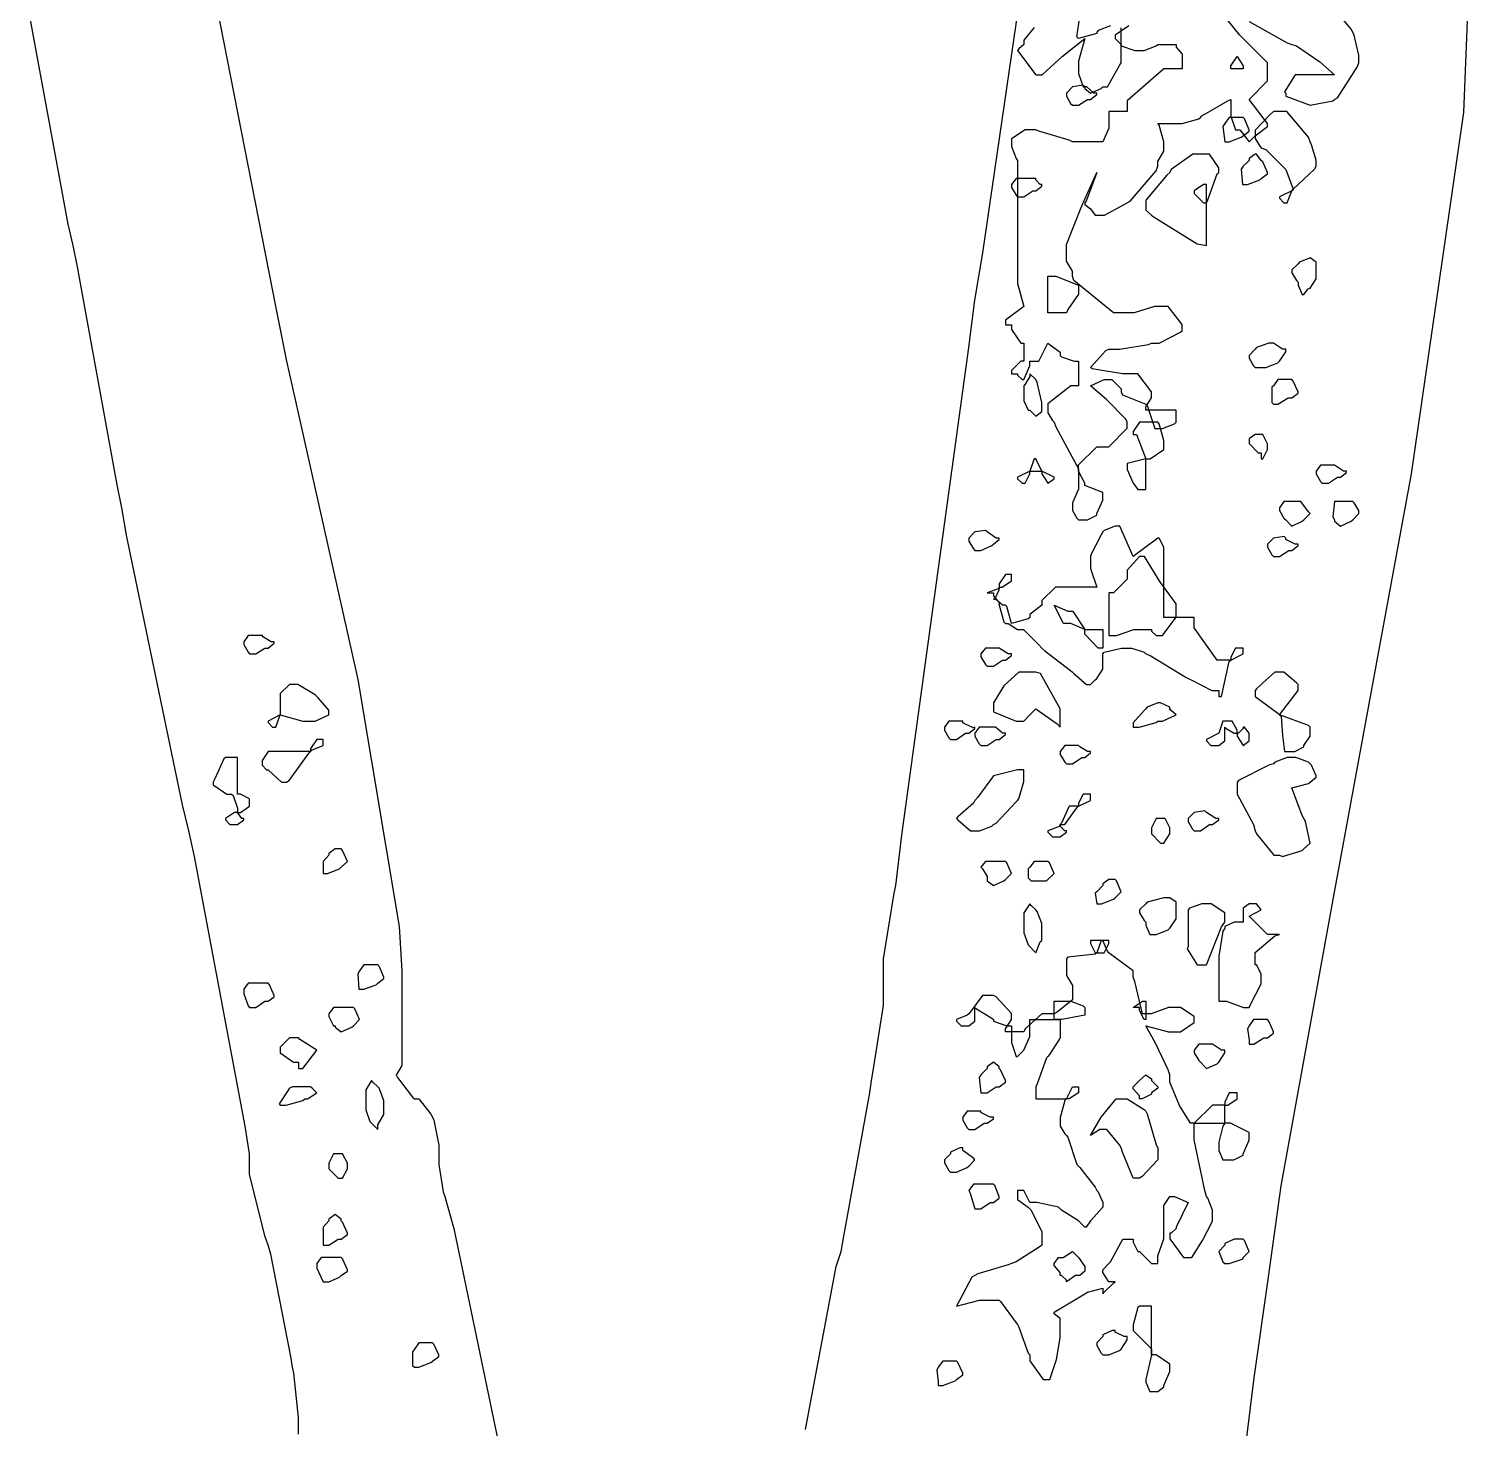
# Model space of a CAD drawing. Extents: x 71 to 283, y 22 to 328.
# Drawn here: x 152.14 to 160.49, y 60.36 to 68.46 of the extents above; entities that cross this region are included whole.
import ezdxf

# ---------------------------------------------------------------- set-up
doc = ezdxf.new("R2010")
doc.units = 0
doc.header["$MEASUREMENT"] = 0

msp = doc.modelspace()

# ---------------------------------------------------------------- linework, layer by layer
at = {"color": 7}
for points in [[(156.641, 60.3525), (156.818, 61.2951), (156.846, 61.3833), (156.862, 61.4715), (157.012, 62.3013), (157.022, 62.3715), (157.03, 62.4156), (157.092, 62.8054), (157.092, 62.9348), (157.092, 63.077), (157.153, 63.4559), (157.163, 63.5), (157.197, 63.7921), (157.585, 66.6143), (157.621, 66.8874), (157.666, 67.1615), (158.071, 69.9301)], [(152.99, 69.8239), (153.573, 66.8433), (153.635, 66.5346), (153.705, 66.2259), (154.048, 64.692), (154.287, 63.2629), (154.304, 63.0068), (154.304, 62.9722), (154.304, 62.8922), (154.304, 62.8646), (154.304, 62.8124), (154.304, 62.6939), (154.304, 62.654), (154.304, 62.6099), (154.304, 62.5105), (154.304, 62.4777), (154.304, 62.4597), (154.278, 62.4156), (154.27, 62.4057), (154.278, 62.3895), (154.366, 62.2748), (154.376, 62.2653), (154.402, 62.2653), (154.471, 62.1771), (154.481, 62.1591), (154.489, 62.1425), (154.517, 61.9979), (154.517, 61.9485), (154.517, 61.8864), (154.543, 61.728), (154.553, 61.7001), (154.605, 61.5156), (154.984, 59.6896)], [(160.488, 68.9419), (160.45, 67.9746), (160.147, 65.8827), (159.693, 63.4189), (159.392, 61.7622), (159.315, 61.2069), (159.236, 60.6517), (159.03, 58.9802)], [(153.705, 60.325), (153.705, 60.4227), (153.679, 60.6792), (153.671, 60.7138), (153.661, 60.7755), (153.545, 61.3668), (153.529, 61.4193), (153.511, 61.4729), (153.422, 61.83), (153.422, 61.9485), (153.396, 62.1069), (153.104, 63.6683), (153.07, 63.8168), (153.034, 63.9671), (152.709, 65.5285), (152.683, 65.6869), (152.655, 65.8192), (152.426, 67.0814), (152.4, 67.2042), (152.372, 67.3283), (152.144, 68.5631)], [(158.512, 68.4749), (158.433, 68.4209), (158.433, 68.4029), (158.433, 68.4029), (158.458, 68.3782), (158.467, 68.3687), (158.467, 68.3602), (158.546, 68.3327), (158.574, 68.3327), (158.6, 68.3327), (158.67, 68.3602), (158.68, 68.3687), (158.706, 68.3687), (158.765, 68.3687), (158.786, 68.3687), (158.786, 68.3521), (158.82, 68.3122), (158.82, 68.2985), (158.82, 68.2805), (158.82, 68.2406), (158.82, 68.2265), (158.82, 68.2265), (158.786, 68.2265), (158.786, 68.2265), (158.714, 68.2265), (158.503, 68.042), (158.503, 67.9799), (158.476, 67.9799), (158.417, 67.9799), (158.397, 67.9799), (158.397, 67.9633), (158.397, 67.9235), (158.397, 67.9097), (158.397, 67.8836), (158.361, 67.8035), (158.361, 67.8035), (158.317, 67.8035), (158.218, 67.8035), (158.185, 67.8035), (158.167, 67.8134), (157.991, 67.8656), (157.974, 67.8737), (157.974, 67.8737), (157.938, 67.8737), (157.938, 67.8737), (157.911, 67.8737), (157.832, 67.8215), (157.832, 67.8035), (157.832, 67.7774), (157.859, 67.7072), (157.868, 67.6973), (157.868, 67.619), (157.868, 67.4412), (157.868, 67.3806), (157.868, 67.2924), (157.868, 67.0941), (157.868, 67.0278), (157.868, 66.9837), (157.904, 66.8514), (157.904, 66.8514), (157.904, 66.8514), (157.798, 66.7727), (157.798, 66.7452), (157.798, 66.7452), (157.823, 66.7452), (157.832, 66.7452), (157.832, 66.7191), (157.886, 66.639), (157.904, 66.639), (157.904, 66.6129), (157.904, 66.5551), (157.904, 66.5346), (157.886, 66.5346), (157.832, 66.4806), (157.832, 66.4626), (157.832, 66.4626), (157.859, 66.4626), (157.868, 66.4626), (157.868, 66.4545), (157.894, 66.4284), (157.904, 66.4284), (157.904, 66.4284), (157.938, 66.5081), (157.938, 66.5346), (157.938, 66.5346), (157.964, 66.5346), (157.974, 66.5346), (157.991, 66.5346), (158.044, 66.639), (158.044, 66.639), (158.044, 66.639), (158.115, 66.5868), (158.115, 66.5688), (158.123, 66.5607), (158.196, 66.5346), (158.221, 66.5346), (158.221, 66.5), (158.221, 66.4199), (158.221, 66.3924), (158.177, 66.3924), (158.044, 66.2876), (158.044, 66.252), (158.044, 66.2354), (158.071, 66.1913), (158.08, 66.1818), (158.089, 66.1554), (158.221, 65.9116), (158.221, 65.829), (158.221, 65.7945), (158.185, 65.7144), (158.185, 65.6869), (158.185, 65.6703), (158.211, 65.6262), (158.221, 65.6167), (158.221, 65.6167), (158.247, 65.6167), (158.257, 65.6167), (158.273, 65.6167), (158.327, 65.6442), (158.327, 65.6527), (158.327, 65.6527), (158.361, 65.731), (158.361, 65.7571), (158.361, 65.7751), (158.257, 65.8163), (158.257, 65.829), (158.221, 65.8992), (158.221, 65.9349), (158.326, 66.0396), (158.361, 66.0396), (158.396, 66.0396), (158.503, 66.1472), (158.503, 66.1818), (158.494, 66.1995), (158.383, 66.3141), (158.291, 66.3924), (158.291, 66.3924), (158.291, 66.3924), (158.37, 66.4284), (158.397, 66.4284), (158.414, 66.4284), (158.467, 66.3758), (158.467, 66.3582), (158.476, 66.3402), (158.61, 66.2862), (158.61, 66.2862), (158.618, 66.2781), (158.663, 66.1458), (158.68, 66.1458), (158.706, 66.1458), (158.776, 66.1734), (158.786, 66.1818), (158.786, 66.1995), (158.786, 66.2397), (158.786, 66.252), (158.742, 66.252), (158.642, 66.252), (158.61, 66.252), (158.61, 66.27), (158.644, 66.3222), (158.644, 66.3222), (158.644, 66.3582), (158.564, 66.4626), (158.538, 66.4626), (158.476, 66.4626), (158.3, 66.4905), (158.291, 66.4986), (158.291, 66.4986), (158.379, 66.5963), (158.397, 66.6048), (158.458, 66.6048), (158.626, 66.6309), (158.644, 66.639), (158.688, 66.639), (158.811, 66.7025), (158.82, 66.711), (158.82, 66.7466), (158.74, 66.8514), (158.714, 66.8514), (158.66, 66.8514), (158.542, 66.8154), (158.503, 66.8154), (158.423, 66.8154), (158.193, 67.0017), (158.185, 67.0278), (158.185, 67.0553), (158.151, 67.1146), (158.151, 67.134), (158.151, 67.2098), (158.239, 67.4342), (158.327, 67.6271), (158.327, 67.6271), (158.327, 67.6271), (158.265, 67.4606), (158.257, 67.4508), (158.257, 67.4426), (158.291, 67.4165), (158.291, 67.4165), (158.291, 67.4165), (158.317, 67.3806), (158.327, 67.3806), (158.371, 67.3806), (158.485, 67.4426), (158.503, 67.4508), (158.52, 67.4606), (158.67, 67.637), (158.68, 67.6631), (158.68, 67.6906), (158.714, 67.7499), (158.714, 67.7693), (158.714, 67.8049), (158.688, 67.9016), (158.68, 67.9097), (158.706, 67.9097), (158.765, 67.9097), (158.786, 67.9097), (158.82, 67.9097), (158.917, 67.9372), (158.926, 67.9457), (158.935, 67.9552), (159.085, 68.042), (159.103, 68.0501), (159.103, 68.0339), (159.103, 67.9937), (159.103, 67.9799), (159.103, 67.9538), (159.129, 67.8737), (159.139, 67.8737), (159.155, 67.8737), (159.209, 67.8035), (159.209, 67.8035), (159.243, 67.8395), (159.243, 67.8395), (159.315, 67.8931), (159.315, 67.9097), (159.315, 67.9097), (159.209, 68.0501), (159.209, 68.0501), (159.209, 68.0501), (159.315, 68.1577), (159.315, 68.1923), (159.315, 68.2103), (159.315, 68.2502), (159.315, 68.2625), (159.305, 68.272), (159.19, 68.3867), (159.173, 68.4029), (159.155, 68.4209), (159.041, 68.5631)], [(158.405, 68.4749), (158.335, 68.4484), (158.327, 68.4389), (158.327, 68.4308), (158.221, 68.4029), (158.221, 68.4029), (158.211, 68.4128), (158.229, 68.5271)], [(159.209, 68.501), (159.428, 68.3782), (159.456, 68.3687), (159.482, 68.3602), (159.618, 68.2681), (159.702, 68.1923), (159.702, 68.1923), (159.702, 68.1923), (159.544, 68.1923), (159.492, 68.1923), (159.474, 68.1923), (159.413, 68.0932), (159.42, 68.0861), (159.42, 68.0695), (159.562, 68.0159), (159.562, 68.0159), (159.562, 68.0159), (159.693, 68.042), (159.702, 68.0501), (159.719, 68.06), (159.834, 68.2364), (159.844, 68.2625), (159.844, 68.3066), (159.816, 68.4223), (159.808, 68.4389), (159.799, 68.4569), (159.726, 68.5451)], [(157.964, 68.4664), (157.904, 68.3934), (157.904, 68.3687), (157.904, 68.3687), (157.876, 68.3426), (157.868, 68.3327), (157.868, 68.3327), (157.974, 68.1923), (157.974, 68.1923), (158.011, 68.1923), (158.127, 68.2985), (158.257, 68.4029), (158.257, 68.4029), (158.257, 68.4029), (158.221, 68.2706), (158.221, 68.2265), (158.221, 68.2004), (158.247, 68.1221), (158.257, 68.1221), (158.257, 68.1136), (158.291, 68.0861), (158.291, 68.0861), (158.291, 68.0861), (158.352, 68.1136), (158.361, 68.1221), (158.388, 68.1221), (158.458, 68.2459), (158.467, 68.2625), (158.467, 68.3246), (158.467, 68.4636)]]:
    msp.add_lwpolyline(points, dxfattribs=at)
for points in [[(159.103, 68.2265), (159.103, 68.2445), (159.139, 68.2985), (159.139, 68.2985), (159.139, 68.2985), (159.173, 68.2445), (159.173, 68.2265), (159.155, 68.2265), (159.115, 68.2265), (159.103, 68.2265)], [(158.257, 68.1221), (158.257, 68.1221), (158.257, 68.1221), (158.257, 68.1221), (158.247, 68.1316), (158.185, 68.1221), (158.185, 68.1221), (158.185, 68.1221), (158.151, 68.0861), (158.151, 68.0861), (158.151, 68.0695), (158.175, 68.0254), (158.185, 68.0159), (158.185, 68.0159), (158.211, 68.0159), (158.221, 68.0159), (158.221, 68.0159), (158.273, 68.0501), (158.291, 68.0501), (158.291, 68.0501), (158.327, 68.078), (158.327, 68.0861), (158.309, 68.0861), (158.269, 68.1221), (158.257, 68.1221)], [(159.067, 67.8035), (159.067, 67.8035), (159.067, 67.8035), (159.067, 67.8035), (159.093, 67.8035), (159.163, 67.8311), (159.173, 67.8395), (159.173, 67.8395), (159.209, 67.8656), (159.209, 67.8737), (159.209, 67.8737), (159.181, 67.9372), (159.173, 67.9457), (159.155, 67.9457), (159.115, 67.9457), (159.103, 67.9457), (159.093, 67.9457), (159.067, 67.9097), (159.067, 67.9097), (159.057, 67.8931), (159.067, 67.8035), (159.067, 67.8035)], [(159.456, 67.521), (159.464, 67.5308), (159.586, 67.6465), (159.596, 67.6631), (159.596, 67.6988), (159.57, 67.787), (159.562, 67.8035), (159.552, 67.8311), (159.427, 67.9799), (159.385, 67.9799), (159.385, 67.9799), (159.358, 67.9799), (159.349, 67.9799), (159.331, 67.9633), (159.243, 67.8713), (159.243, 67.8395), (159.243, 67.8229), (159.27, 67.7788), (159.279, 67.7693), (159.305, 67.7609), (159.42, 67.6451), (159.464, 67.5308), (159.456, 67.521), (159.385, 67.4867), (159.385, 67.4783), (159.41, 67.4508), (159.42, 67.4508), (159.428, 67.4508), (159.456, 67.521), (159.456, 67.521)], [(158.962, 67.4508), (158.97, 67.4688), (159.023, 67.619), (159.033, 67.6271), (159.033, 67.6547), (158.979, 67.7333), (158.962, 67.7333), (158.962, 67.7333), (158.935, 67.7333), (158.926, 67.7333), (158.882, 67.7333), (158.758, 67.6451), (158.75, 67.6271), (158.732, 67.6106), (158.61, 67.4659), (158.61, 67.4165), (158.61, 67.4081), (158.644, 67.3806), (158.644, 67.3806), (158.652, 67.3724), (158.908, 67.2137), (158.962, 67.2042), (158.962, 67.2663), (158.962, 67.4053), (158.962, 67.4508)], [(159.173, 67.5569), (159.199, 67.5569), (159.27, 67.5845), (159.279, 67.5929), (159.279, 67.5929), (159.315, 67.619), (159.315, 67.6271), (159.315, 67.6271), (159.287, 67.6892), (159.279, 67.6973), (159.279, 67.6973), (159.252, 67.7333), (159.243, 67.7333), (159.243, 67.7333), (159.209, 67.7072), (159.209, 67.6973), (159.209, 67.6973), (159.173, 67.6631), (159.173, 67.6631), (159.163, 67.6465), (159.17, 67.5569), (159.173, 67.5569)], [(157.974, 67.5929), (157.947, 67.5929), (157.887, 67.5929), (157.868, 67.5929), (157.859, 67.5929), (157.832, 67.5569), (157.832, 67.5569), (157.832, 67.5404), (157.859, 67.4963), (157.868, 67.4867), (157.868, 67.4867), (157.904, 67.4867), (157.904, 67.4867), (157.904, 67.4867), (157.956, 67.521), (157.974, 67.521), (157.974, 67.521), (158.008, 67.5488), (158.008, 67.5569), (157.999, 67.5569), (157.974, 67.5845), (157.974, 67.5929)], [(158.962, 67.4508), (158.962, 67.4783), (158.962, 67.5375), (158.962, 67.5569), (158.944, 67.5569), (158.89, 67.521), (158.89, 67.521), (158.89, 67.5047), (158.944, 67.4508), (158.962, 67.4508)], [(159.562, 66.9576), (159.562, 66.9576), (159.596, 67.0112), (159.596, 67.0278), (159.596, 67.0458), (159.596, 67.0856), (159.596, 67.098), (159.596, 67.1079), (159.562, 67.134), (159.562, 67.134), (159.562, 67.134), (159.5, 67.1079), (159.492, 67.098), (159.456, 67.0638), (159.456, 67.0458), (159.482, 67.0017), (159.492, 66.9918), (159.492, 66.9756), (159.516, 66.9216), (159.526, 66.9216), (159.526, 66.9216), (159.551, 66.9533), (159.562, 66.9576)], [(158.044, 67.0278), (158.089, 67.0278), (158.221, 66.9756), (158.221, 66.9576), (158.221, 66.923), (158.159, 66.8334), (158.151, 66.8154), (158.123, 66.8154), (158.064, 66.8154), (158.044, 66.8154), (158.044, 66.8694), (158.044, 66.9893), (158.044, 67.0278)], [(159.349, 66.639), (159.349, 66.639), (159.349, 66.639), (159.349, 66.639), (159.322, 66.639), (159.252, 66.6143), (159.243, 66.6048), (159.243, 66.6048), (159.209, 66.5688), (159.209, 66.5688), (159.209, 66.5522), (159.234, 66.5081), (159.243, 66.4986), (159.243, 66.4986), (159.27, 66.4986), (159.279, 66.4986), (159.305, 66.4986), (159.375, 66.5261), (159.385, 66.5346), (159.385, 66.5346), (159.42, 66.5882), (159.42, 66.6048), (159.402, 66.6048), (159.349, 66.639), (159.349, 66.639)], [(158.008, 66.252), (158.008, 66.2961), (157.982, 66.4118), (157.974, 66.4284), (157.938, 66.4626), (157.938, 66.4464), (157.912, 66.4023), (157.904, 66.3924), (157.904, 66.3758), (157.904, 66.336), (157.904, 66.3222), (157.904, 66.3056), (157.929, 66.252), (157.938, 66.252), (157.938, 66.252), (157.964, 66.2259), (157.974, 66.216), (157.974, 66.216), (158.008, 66.2436), (158.008, 66.252)], [(159.349, 66.2862), (159.375, 66.2862), (159.435, 66.3222), (159.456, 66.3222), (159.456, 66.3222), (159.492, 66.3497), (159.492, 66.3582), (159.492, 66.3582), (159.464, 66.4199), (159.456, 66.4284), (159.438, 66.4284), (159.398, 66.4284), (159.385, 66.4284), (159.375, 66.4284), (159.349, 66.3924), (159.349, 66.3924), (159.34, 66.3843), (159.34, 66.2961), (159.349, 66.2862)], [(158.61, 65.9694), (158.636, 65.9694), (158.714, 66.0231), (158.714, 66.0396), (158.714, 66.0756), (158.688, 66.1734), (158.68, 66.1818), (158.652, 66.1818), (158.593, 66.1818), (158.574, 66.1818), (158.574, 66.1818), (158.538, 66.1278), (158.538, 66.1098), (158.556, 66.1098), (158.61, 65.9694), (158.61, 65.9694), (158.61, 65.9694), (158.503, 65.9433), (158.503, 65.9335), (158.503, 65.9074), (158.538, 65.829), (158.538, 65.829), (158.538, 65.829), (158.564, 65.7931), (158.574, 65.7931), (158.574, 65.7931), (158.61, 65.7931), (158.61, 65.7931), (158.61, 65.8372), (158.61, 65.9363), (158.61, 65.9694)], [(159.209, 66.0756), (159.209, 66.059), (159.261, 66.0054), (159.279, 66.0054), (159.279, 66.0054), (159.279, 65.979), (159.279, 65.9694), (159.287, 65.9694), (159.315, 66.0231), (159.315, 66.0396), (159.315, 66.0576), (159.287, 66.1098), (159.279, 66.1098), (159.279, 66.1098), (159.252, 66.1098), (159.243, 66.1098), (159.243, 66.1098), (159.209, 66.0852), (159.209, 66.0756)], [(158.008, 65.8992), (158.008, 65.8827), (158.044, 65.829), (158.044, 65.829), (158.044, 65.829), (158.08, 65.8551), (158.08, 65.8633), (158.008, 65.8992), (157.974, 65.9694), (157.964, 65.9694), (157.938, 65.8992), (157.938, 65.8992), (157.868, 65.8633), (157.868, 65.8551), (157.894, 65.829), (157.904, 65.829), (157.912, 65.829), (157.938, 65.8827), (157.938, 65.8992), (157.938, 65.8992), (157.991, 65.8992), (158.008, 65.8992)], [(159.702, 65.9335), (159.684, 65.9335), (159.644, 65.9335), (159.632, 65.9335), (159.622, 65.9335), (159.596, 65.8992), (159.596, 65.8992), (159.596, 65.8827), (159.622, 65.8386), (159.632, 65.829), (159.632, 65.829), (159.658, 65.829), (159.668, 65.829), (159.668, 65.829), (159.72, 65.8633), (159.738, 65.8633), (159.738, 65.8633), (159.772, 65.8908), (159.772, 65.8992), (159.755, 65.8992), (159.702, 65.9335), (159.702, 65.9335)], [(159.492, 65.7229), (159.474, 65.7229), (159.432, 65.7229), (159.42, 65.7229), (159.41, 65.7229), (159.385, 65.6869), (159.385, 65.6869), (159.385, 65.6703), (159.41, 65.6262), (159.42, 65.6167), (159.42, 65.6167), (159.446, 65.5906), (159.456, 65.5807), (159.456, 65.5807), (159.516, 65.6086), (159.526, 65.6167), (159.562, 65.6527), (159.552, 65.6622), (159.507, 65.7229), (159.492, 65.7229)], [(159.702, 65.6167), (159.702, 65.6086), (159.738, 65.5807), (159.738, 65.5807), (159.738, 65.5807), (159.799, 65.6086), (159.808, 65.6167), (159.844, 65.6527), (159.844, 65.6703), (159.816, 65.7144), (159.808, 65.7229), (159.781, 65.7229), (159.722, 65.7229), (159.702, 65.7229), (159.702, 65.7229), (159.693, 65.6347), (159.702, 65.6167), (159.702, 65.6167), (159.702, 65.6167), (159.702, 65.6167)], [(157.692, 65.5465), (157.692, 65.5465), (157.692, 65.5465), (157.692, 65.5465), (157.682, 65.556), (157.621, 65.5465), (157.621, 65.5465), (157.621, 65.5465), (157.585, 65.5105), (157.585, 65.5105), (157.585, 65.4939), (157.612, 65.4498), (157.621, 65.4403), (157.621, 65.4403), (157.646, 65.4403), (157.656, 65.4403), (157.656, 65.4403), (157.718, 65.4678), (157.728, 65.4763), (157.728, 65.4763), (157.762, 65.5024), (157.762, 65.5105), (157.744, 65.5105), (157.692, 65.5465), (157.692, 65.5465)], [(157.762, 65.2279), (157.762, 65.2198), (157.692, 65.1937), (157.692, 65.1937), (157.692, 65.1937), (157.718, 65.1937), (157.728, 65.1937), (157.728, 65.1771), (157.762, 65.1372), (157.762, 65.1235), (157.762, 65.1235), (157.788, 65.0268), (157.798, 65.0173), (157.814, 65.0173), (157.868, 64.9813), (157.868, 64.9813), (157.903, 64.9813), (157.991, 64.8931), (158.008, 64.8751), (158.026, 64.8589), (158.175, 64.7442), (158.185, 64.7347), (158.193, 64.7266), (158.266, 64.6645), (158.291, 64.6645), (158.291, 64.6645), (158.317, 64.6906), (158.327, 64.6987), (158.327, 64.6987), (158.361, 64.7527), (158.361, 64.7707), (158.361, 64.7883), (158.361, 64.8286), (158.361, 64.8409), (158.37, 64.8504), (158.469, 64.8751), (158.503, 64.8751), (158.53, 64.8751), (158.6, 64.8504), (158.61, 64.8409), (158.636, 64.8324), (158.838, 64.7086), (158.856, 64.6987), (158.873, 64.6906), (158.993, 64.6285), (159.033, 64.6285), (159.033, 64.6285), (159.033, 64.6038), (159.033, 64.5943), (159.049, 64.5943), (159.093, 64.7968), (159.103, 64.8049), (159.173, 64.8409), (159.173, 64.8409), (159.173, 64.867), (159.173, 64.8751), (159.173, 64.8751), (159.147, 64.8751), (159.139, 64.8751), (159.129, 64.8751), (159.103, 64.8229), (159.103, 64.8049), (159.103, 64.8049), (159.075, 64.8049), (159.067, 64.8049), (159.023, 64.8049), (158.89, 64.9912), (158.89, 65.0515), (158.846, 65.0515), (158.747, 65.0515), (158.714, 65.0515), (158.714, 65.1496), (158.714, 65.3687), (158.714, 65.4403), (158.714, 65.4583), (158.688, 65.5105), (158.68, 65.5105), (158.68, 65.5105), (158.538, 65.4043), (158.538, 65.4043), (158.538, 65.4043), (158.459, 65.5807), (158.433, 65.5807), (158.433, 65.5807), (158.37, 65.556), (158.361, 65.5465), (158.352, 65.5299), (158.291, 65.4099), (158.291, 65.3701), (158.291, 65.3355), (158.327, 65.2279), (158.327, 65.2279), (158.327, 65.2279), (158.167, 65.2279), (158.115, 65.2279), (158.087, 65.2279), (158.008, 65.1496), (158.008, 65.1235), (158.008, 65.1235), (157.938, 65.0695), (157.938, 65.0515), (157.929, 65.0434), (157.832, 65.0173), (157.832, 65.0173), (157.832, 65.0173), (157.806, 65.115), (157.798, 65.1235), (157.78, 65.1235), (157.74, 65.1577), (157.728, 65.1577), (157.736, 65.1577), (157.762, 65.2117), (157.762, 65.2279), (157.778, 65.2279), (157.832, 65.2639), (157.832, 65.2639), (157.832, 65.2639), (157.832, 65.2914), (157.832, 65.2999), (157.832, 65.2999), (157.806, 65.2999), (157.798, 65.2999), (157.798, 65.2999), (157.762, 65.2459), (157.762, 65.2279)], [(159.42, 65.5105), (159.42, 65.5105), (159.42, 65.5105), (159.42, 65.5105), (159.411, 65.5204), (159.349, 65.5105), (159.349, 65.5105), (159.349, 65.5105), (159.315, 65.4763), (159.315, 65.4763), (159.315, 65.4583), (159.34, 65.4142), (159.349, 65.4043), (159.349, 65.4043), (159.375, 65.4043), (159.385, 65.4043), (159.385, 65.4043), (159.438, 65.4403), (159.456, 65.4403), (159.456, 65.4403), (159.492, 65.4678), (159.492, 65.4763), (159.474, 65.4763), (159.42, 65.5024), (159.42, 65.5105)], [(158.786, 65.0875), (158.786, 65.1316), (158.692, 65.2597), (158.603, 65.4043), (158.574, 65.4043), (158.574, 65.4043), (158.503, 65.326), (158.503, 65.2999), (158.503, 65.2734), (158.423, 65.1937), (158.397, 65.1937), (158.397, 65.133), (158.397, 64.9937), (158.397, 64.9471), (158.441, 64.9471), (158.54, 64.9813), (158.574, 64.9813), (158.59, 64.9813), (158.63, 64.9813), (158.644, 64.9813), (158.644, 64.9732), (158.67, 64.9471), (158.68, 64.9471), (158.706, 64.9471), (158.786, 65.0529), (158.786, 65.0875)], [(158.257, 64.9813), (158.257, 64.9813), (158.177, 65.0173), (158.151, 65.0173), (158.133, 65.0173), (158.08, 65.1235), (158.08, 65.1235), (158.08, 65.1235), (158.159, 65.0875), (158.185, 65.0875), (158.193, 65.0794), (158.257, 64.9813), (158.257, 64.9813)], [(153.494, 64.9471), (153.476, 64.9471), (153.435, 64.9471), (153.422, 64.9471), (153.413, 64.9471), (153.388, 64.9111), (153.388, 64.9111), (153.388, 64.8945), (153.413, 64.8504), (153.422, 64.8409), (153.422, 64.8409), (153.449, 64.8409), (153.458, 64.8409), (153.458, 64.8409), (153.511, 64.8751), (153.529, 64.8751), (153.529, 64.8751), (153.565, 64.903), (153.565, 64.9111), (153.547, 64.9111), (153.502, 64.9386), (153.494, 64.9471)], [(158.361, 64.9813), (158.361, 64.9552), (158.361, 64.8959), (158.361, 64.8751), (158.335, 64.8751), (158.257, 64.9552), (158.257, 64.9813), (158.283, 64.9813), (158.341, 64.9813), (158.361, 64.9813)], [(157.762, 64.8751), (157.744, 64.8751), (157.704, 64.8751), (157.692, 64.8751), (157.682, 64.8751), (157.656, 64.8409), (157.656, 64.8409), (157.656, 64.8243), (157.682, 64.7802), (157.692, 64.7707), (157.692, 64.7707), (157.718, 64.7707), (157.728, 64.7707), (157.728, 64.7707), (157.78, 64.8049), (157.798, 64.8049), (157.798, 64.8049), (157.832, 64.8324), (157.832, 64.8409), (157.814, 64.8409), (157.762, 64.8751), (157.762, 64.8751)], [(157.728, 64.5223), (157.728, 64.5061), (157.86, 64.4521), (157.904, 64.4521), (157.938, 64.4881), (157.974, 64.5223), (157.974, 64.5223), (158.097, 64.4356), (158.115, 64.4179), (158.115, 64.4179), (158.115, 64.4521), (158.115, 64.4521), (158.115, 64.5238), (158, 64.7266), (157.974, 64.7347), (157.956, 64.7347), (157.916, 64.7347), (157.904, 64.7347), (157.875, 64.7347), (157.788, 64.6561), (157.728, 64.5569), (157.728, 64.5223)], [(159.385, 64.4881), (159.385, 64.4881), (159.492, 64.6285), (159.492, 64.6285), (159.492, 64.6285), (159.492, 64.6561), (159.492, 64.6645), (159.482, 64.674), (159.409, 64.7347), (159.385, 64.7347), (159.358, 64.7347), (159.287, 64.674), (159.279, 64.6645), (159.279, 64.6645), (159.252, 64.6384), (159.243, 64.6285), (159.243, 64.5943), (159.375, 64.4977), (159.385, 64.4881), (159.393, 64.4797), (159.402, 64.3696), (159.414, 64.2758), (159.42, 64.2758), (159.42, 64.2758), (159.446, 64.2758), (159.456, 64.2758), (159.472, 64.2758), (159.526, 64.3033), (159.526, 64.3117), (159.526, 64.3117), (159.562, 64.3654), (159.562, 64.3819), (159.562, 64.3819), (159.562, 64.4095), (159.562, 64.4179), (159.552, 64.4275), (159.385, 64.4881), (159.385, 64.4881)], [(153.599, 64.4881), (153.529, 64.4521), (153.529, 64.444), (153.555, 64.4179), (153.565, 64.4179), (153.573, 64.4179), (153.599, 64.4881), (153.599, 64.4881), (153.599, 64.4881), (153.731, 64.4521), (153.775, 64.4521), (153.802, 64.4521), (153.881, 64.4881), (153.881, 64.4881), (153.881, 64.5156), (153.819, 64.5859), (153.811, 64.5943), (153.802, 64.6038), (153.702, 64.6645), (153.671, 64.6645), (153.653, 64.6645), (153.599, 64.612), (153.599, 64.5943), (153.599, 64.5679), (153.599, 64.4881), (153.599, 64.4881)], [(158.538, 64.4179), (158.538, 64.4179), (158.538, 64.4179), (158.538, 64.4179), (158.572, 64.4179), (158.67, 64.444), (158.68, 64.4521), (158.706, 64.4521), (158.786, 64.4881), (158.786, 64.4881), (158.786, 64.4881), (158.758, 64.5142), (158.75, 64.5223), (158.75, 64.5322), (158.696, 64.5583), (158.68, 64.5583), (158.68, 64.5583), (158.618, 64.5322), (158.61, 64.5223), (158.6, 64.5142), (158.538, 64.4426), (158.538, 64.4179)], [(157.551, 64.4521), (157.533, 64.4521), (157.492, 64.4521), (157.479, 64.4521), (157.47, 64.4521), (157.445, 64.4179), (157.445, 64.4179), (157.445, 64.3999), (157.47, 64.3558), (157.479, 64.346), (157.479, 64.346), (157.506, 64.346), (157.515, 64.346), (157.515, 64.346), (157.567, 64.3819), (157.585, 64.3819), (157.585, 64.3819), (157.621, 64.4095), (157.621, 64.4179), (157.611, 64.4137), (157.551, 64.4426), (157.551, 64.4521)], [(157.728, 64.4179), (157.71, 64.4179), (157.668, 64.4179), (157.656, 64.4179), (157.646, 64.4179), (157.621, 64.3819), (157.621, 64.3819), (157.621, 64.3654), (157.646, 64.3213), (157.656, 64.3117), (157.656, 64.3117), (157.682, 64.3117), (157.692, 64.3117), (157.692, 64.3117), (157.744, 64.346), (157.762, 64.346), (157.762, 64.346), (157.798, 64.3738), (157.798, 64.3819), (157.78, 64.3819), (157.74, 64.4179), (157.728, 64.4179)], [(159.139, 64.3819), (159.139, 64.3654), (159.173, 64.3117), (159.173, 64.3117), (159.173, 64.3117), (159.209, 64.3378), (159.209, 64.346), (159.209, 64.346), (159.209, 64.3738), (159.209, 64.3819), (159.209, 64.3819), (159.181, 64.4179), (159.173, 64.4179), (159.173, 64.4095), (159.147, 64.3819), (159.139, 64.3819), (159.139, 64.3999), (159.111, 64.4521), (159.103, 64.4521), (159.103, 64.4521), (159.075, 64.4521), (159.067, 64.4521), (159.057, 64.4521), (159.033, 64.3819), (159.033, 64.3819), (158.962, 64.346), (158.962, 64.3378), (158.987, 64.3117), (158.997, 64.3117), (158.997, 64.3117), (159.023, 64.3117), (159.033, 64.3117), (159.033, 64.3117), (159.067, 64.3378), (159.067, 64.346), (159.067, 64.364), (159.067, 64.4052), (159.067, 64.4179), (159.075, 64.4095), (159.122, 64.3819), (159.139, 64.3819)], [(153.775, 64.2758), (153.713, 64.2758), (153.574, 64.2758), (153.529, 64.2758), (153.529, 64.2758), (153.494, 64.2235), (153.494, 64.2056), (153.494, 64.1974), (153.519, 64.1696), (153.529, 64.1696), (153.529, 64.1696), (153.607, 64.0994), (153.635, 64.0994), (153.651, 64.1092), (153.766, 64.2676), (153.775, 64.2758), (153.784, 64.2856), (153.847, 64.3117), (153.847, 64.3117), (153.847, 64.3117), (153.847, 64.3378), (153.847, 64.346), (153.847, 64.346), (153.819, 64.346), (153.811, 64.346), (153.811, 64.346), (153.775, 64.2938), (153.775, 64.2758)], [(158.221, 64.3117), (158.203, 64.3117), (158.163, 64.3117), (158.151, 64.3117), (158.141, 64.3117), (158.115, 64.2758), (158.115, 64.2758), (158.115, 64.2592), (158.141, 64.2151), (158.151, 64.2056), (158.151, 64.2056), (158.175, 64.2056), (158.185, 64.2056), (158.185, 64.2056), (158.239, 64.2415), (158.257, 64.2415), (158.257, 64.2415), (158.291, 64.2676), (158.291, 64.2758), (158.273, 64.2758), (158.229, 64.3033), (158.221, 64.3117)], [(153.352, 63.923), (153.369, 63.923), (153.422, 63.959), (153.422, 63.959), (153.422, 63.959), (153.422, 63.9851), (153.422, 63.9932), (153.422, 64.0031), (153.369, 64.0292), (153.352, 64.0292), (153.352, 64.0828), (153.352, 64.2027), (153.352, 64.2415), (153.334, 64.2415), (153.294, 64.2415), (153.282, 64.2415), (153.272, 64.2331), (153.22, 64.1174), (153.212, 64.0994), (153.212, 64.0828), (153.29, 64.0292), (153.318, 64.0292), (153.326, 64.0211), (153.352, 63.948), (153.352, 63.923), (153.334, 63.923), (153.282, 63.8888), (153.282, 63.8888), (153.282, 63.8803), (153.308, 63.8528), (153.318, 63.8528), (153.318, 63.8528), (153.343, 63.8528), (153.352, 63.8528), (153.352, 63.8528), (153.388, 63.8803), (153.388, 63.8888), (153.378, 63.8888), (153.352, 63.923), (153.352, 63.923)], [(157.515, 63.8888), (157.523, 63.8803), (157.596, 63.8168), (157.621, 63.8168), (157.648, 63.8168), (157.718, 63.8447), (157.728, 63.8528), (157.744, 63.8623), (157.859, 63.9851), (157.868, 63.9932), (157.876, 64.0031), (157.904, 64.1022), (157.904, 64.1354), (157.904, 64.1354), (157.904, 64.1615), (157.904, 64.1696), (157.904, 64.1696), (157.868, 64.1696), (157.868, 64.1696), (157.868, 64.1696), (157.728, 64.1354), (157.728, 64.1354), (157.728, 64.1354), (157.638, 64.0112), (157.621, 63.9932), (157.612, 63.977), (157.523, 63.8983), (157.515, 63.8888)], [(159.526, 63.7124), (159.562, 63.7466), (159.562, 63.7466), (159.534, 63.8708), (159.526, 63.8888), (159.516, 63.9064), (159.456, 64.0652), (159.456, 64.0652), (159.456, 64.0652), (159.552, 64.0913), (159.562, 64.0994), (159.562, 64.0994), (159.596, 64.1269), (159.596, 64.1354), (159.596, 64.1354), (159.57, 64.1974), (159.562, 64.2056), (159.552, 64.2151), (159.479, 64.2415), (159.456, 64.2415), (159.428, 64.2415), (159.358, 64.2151), (159.349, 64.2056), (159.322, 64.1974), (159.147, 64.1092), (159.139, 64.0994), (159.139, 64.0292), (159.234, 63.8528), (159.243, 63.8168), (159.252, 63.8006), (159.351, 63.6764), (159.385, 63.6764), (159.402, 63.6683), (159.516, 63.7039), (159.526, 63.7124)], [(158.115, 63.8528), (158.115, 63.8447), (158.044, 63.8168), (158.044, 63.8168), (158.044, 63.8087), (158.071, 63.7826), (158.08, 63.7826), (158.08, 63.7826), (158.105, 63.7826), (158.115, 63.7826), (158.115, 63.7826), (158.151, 63.8087), (158.151, 63.8168), (158.141, 63.8168), (158.115, 63.8447), (158.115, 63.8528), (158.115, 63.8528), (158.115, 63.8528), (158.115, 63.8528), (158.141, 63.8528), (158.211, 63.9505), (158.221, 63.959), (158.291, 63.9932), (158.291, 63.9932), (158.291, 64.0211), (158.291, 64.0292), (158.291, 64.0292), (158.265, 64.0292), (158.257, 64.0292), (158.247, 64.0292), (158.221, 63.977), (158.221, 63.959), (158.221, 63.959), (158.193, 63.959), (158.185, 63.959), (158.167, 63.959), (158.123, 63.8623), (158.115, 63.8528)], [(158.962, 63.923), (158.962, 63.923), (158.962, 63.923), (158.962, 63.923), (158.952, 63.9329), (158.89, 63.923), (158.89, 63.923), (158.89, 63.923), (158.856, 63.8888), (158.856, 63.8888), (158.856, 63.8708), (158.881, 63.8267), (158.89, 63.8168), (158.89, 63.8168), (158.917, 63.8168), (158.926, 63.8168), (158.926, 63.8168), (158.979, 63.8528), (158.997, 63.8528), (158.997, 63.8528), (159.033, 63.8803), (159.033, 63.8888), (159.015, 63.8888), (158.962, 63.923), (158.962, 63.923)], [(158.75, 63.8168), (158.75, 63.8348), (158.722, 63.8888), (158.714, 63.8888), (158.714, 63.8888), (158.688, 63.8888), (158.68, 63.8888), (158.67, 63.8888), (158.644, 63.8348), (158.644, 63.8168), (158.644, 63.8006), (158.696, 63.7466), (158.714, 63.7466), (158.714, 63.7466), (158.75, 63.8006), (158.75, 63.8168)], [(153.847, 63.5702), (153.847, 63.5702), (153.847, 63.5702), (153.847, 63.5702), (153.873, 63.5702), (153.942, 63.5977), (153.952, 63.6062), (153.988, 63.6404), (153.988, 63.6404), (153.96, 63.7039), (153.952, 63.7124), (153.952, 63.7124), (153.925, 63.7124), (153.917, 63.7124), (153.917, 63.7124), (153.881, 63.6859), (153.881, 63.6764), (153.881, 63.6764), (153.847, 63.6404), (153.847, 63.6404), (153.847, 63.6242), (153.847, 63.5702), (153.847, 63.5702)], [(157.692, 63.536), (157.692, 63.5275), (157.728, 63.5), (157.728, 63.5), (157.728, 63.5), (157.788, 63.5275), (157.798, 63.536), (157.832, 63.5702), (157.832, 63.5702), (157.806, 63.6323), (157.798, 63.6404), (157.77, 63.6404), (157.711, 63.6404), (157.692, 63.6404), (157.682, 63.6404), (157.656, 63.6062), (157.656, 63.6062), (157.664, 63.5977), (157.692, 63.5522), (157.692, 63.536)], [(157.938, 63.536), (157.947, 63.5275), (158.035, 63.5275), (158.044, 63.536), (158.08, 63.5702), (158.08, 63.5702), (158.053, 63.6323), (158.044, 63.6404), (158.026, 63.6404), (157.987, 63.6404), (157.974, 63.6404), (157.964, 63.6404), (157.938, 63.6062), (157.938, 63.6062), (157.929, 63.5977), (157.929, 63.5455), (157.938, 63.536)], [(158.327, 63.3938), (158.353, 63.3938), (158.423, 63.4213), (158.433, 63.4298), (158.467, 63.464), (158.467, 63.464), (158.441, 63.5275), (158.433, 63.536), (158.433, 63.536), (158.405, 63.536), (158.397, 63.536), (158.397, 63.536), (158.361, 63.5095), (158.361, 63.5), (158.361, 63.5), (158.327, 63.464), (158.327, 63.464), (158.317, 63.4559), (158.327, 63.3938), (158.327, 63.3938)], [(158.61, 63.3938), (158.574, 63.3596), (158.574, 63.3416), (158.6, 63.2975), (158.61, 63.2876), (158.61, 63.2714), (158.634, 63.2174), (158.644, 63.2174), (158.67, 63.2174), (158.74, 63.2449), (158.75, 63.2534), (158.75, 63.2534), (158.786, 63.307), (158.786, 63.3236), (158.786, 63.3416), (158.786, 63.3815), (158.786, 63.3938), (158.786, 63.4037), (158.75, 63.4298), (158.75, 63.4298), (158.714, 63.4298), (158.618, 63.4037), (158.61, 63.3938)], [(158.008, 63.1832), (158.008, 63.2008), (158.008, 63.2411), (158.008, 63.2534), (158.008, 63.2809), (157.982, 63.3511), (157.974, 63.3596), (157.974, 63.3596), (157.947, 63.3857), (157.938, 63.3938), (157.938, 63.3938), (157.904, 63.3416), (157.904, 63.3236), (157.904, 63.307), (157.904, 63.2672), (157.904, 63.2534), (157.904, 63.2273), (157.929, 63.1567), (157.938, 63.1472), (157.938, 63.1472), (157.964, 63.1211), (157.974, 63.1112), (157.974, 63.1112), (157.999, 63.1747), (158.008, 63.1832)], [(158.926, 63.041), (158.961, 63.041), (159.049, 63.2615), (159.067, 63.2876), (159.067, 63.2876), (159.067, 63.3155), (159.067, 63.3236), (159.067, 63.3416), (158.988, 63.3938), (158.962, 63.3938), (158.935, 63.3938), (158.864, 63.3691), (158.856, 63.3596), (158.856, 63.307), (158.856, 63.1871), (158.856, 63.1472), (158.849, 63.1335), (158.907, 63.041), (158.926, 63.041)], [(159.209, 62.7944), (159.217, 62.8124), (159.279, 62.9324), (159.279, 62.9708), (159.279, 62.9888), (159.252, 63.041), (159.243, 63.041), (159.243, 63.041), (159.243, 63.0686), (159.243, 63.077), (159.243, 63.1126), (159.358, 63.2093), (159.385, 63.2174), (159.385, 63.2174), (159.349, 63.2174), (159.349, 63.2174), (159.314, 63.2174), (159.209, 63.3236), (159.209, 63.3236), (159.279, 63.3596), (159.279, 63.3596), (159.252, 63.3938), (159.243, 63.3938), (159.243, 63.3938), (159.217, 63.3938), (159.209, 63.3938), (159.209, 63.3938), (159.173, 63.3691), (159.173, 63.3596), (159.173, 63.3416), (159.173, 63.3017), (159.173, 63.2876), (159.173, 63.2876), (159.147, 63.2876), (159.139, 63.2876), (159.121, 63.2876), (159.067, 63.2629), (159.067, 63.2534), (159.057, 63.2368), (159.033, 63.0908), (159.033, 63.041), (159.033, 62.9888), (159.033, 62.8703), (159.033, 62.8304), (159.077, 62.8304), (159.176, 62.7944), (159.209, 62.7944)], [(159.067, 62.1249), (159.057, 62.1069), (159.033, 62.0145), (159.033, 61.9827), (159.033, 61.9661), (159.057, 61.9125), (159.067, 61.9125), (159.067, 61.9125), (159.093, 61.9125), (159.103, 61.9125), (159.119, 61.9125), (159.173, 61.94), (159.173, 61.9485), (159.173, 61.9485), (159.209, 62.0268), (159.209, 62.0529), (159.209, 62.0709), (159.101, 62.1249), (159.067, 62.1249), (159.067, 62.151), (159.067, 62.2102), (159.067, 62.2293), (159.085, 62.2293), (159.139, 62.2653), (159.139, 62.2653), (159.139, 62.2653), (159.139, 62.2928), (159.139, 62.3013), (159.139, 62.3013), (159.111, 62.3013), (159.103, 62.3013), (159.093, 62.3013), (159.067, 62.2473), (159.067, 62.2293), (159.067, 62.2293), (159.033, 62.2293), (159.033, 62.2293), (158.997, 62.2293), (158.89, 62.1249), (158.89, 62.1249), (158.869, 62.1249), (158.806, 62.2268), (158.75, 62.3616), (158.75, 62.4057), (158.74, 62.4336), (158.666, 62.5877), (158.61, 62.6883), (158.61, 62.6883), (158.61, 62.6883), (158.742, 62.654), (158.786, 62.654), (158.812, 62.654), (158.89, 62.7077), (158.89, 62.7242), (158.89, 62.7422), (158.812, 62.7944), (158.786, 62.7944), (158.742, 62.7944), (158.642, 62.7585), (158.61, 62.7585), (158.592, 62.7585), (158.546, 62.9447), (158.538, 62.9708), (158.538, 63.0068), (158.405, 63.1031), (158.397, 63.1112), (158.388, 63.1211), (158.361, 63.1832), (158.361, 63.1832), (158.352, 63.1832), (158.327, 63.1112), (158.327, 63.1112), (158.317, 63.1031), (158.159, 63.0865), (158.151, 63.077), (158.151, 63.0604), (158.151, 63.0206), (158.151, 63.0068), (158.151, 62.9804), (158.185, 62.9211), (158.185, 62.9006), (158.185, 62.9006), (158.185, 62.8745), (158.185, 62.8646), (158.185, 62.8385), (158.097, 62.7683), (158.08, 62.7585), (158.08, 62.7585), (158.044, 62.7585), (158.044, 62.7585), (158.008, 62.7585), (157.912, 62.6717), (157.904, 62.654), (157.876, 62.654), (157.817, 62.654), (157.798, 62.654), (157.798, 62.6717), (157.832, 62.7242), (157.832, 62.7242), (157.832, 62.7599), (157.744, 62.8565), (157.728, 62.8646), (157.728, 62.8646), (157.692, 62.8646), (157.692, 62.8646), (157.664, 62.8646), (157.594, 62.7683), (157.585, 62.7585), (157.576, 62.7503), (157.515, 62.7242), (157.515, 62.7242), (157.515, 62.7158), (157.541, 62.6883), (157.551, 62.6883), (157.551, 62.6883), (157.576, 62.6883), (157.585, 62.6883), (157.585, 62.6883), (157.621, 62.7158), (157.621, 62.7242), (157.621, 62.7422), (157.621, 62.7821), (157.621, 62.7944), (157.63, 62.7863), (157.718, 62.7338), (157.728, 62.7242), (157.728, 62.7158), (157.806, 62.6883), (157.832, 62.6883), (157.832, 62.6717), (157.832, 62.6318), (157.832, 62.6181), (157.832, 62.5919), (157.859, 62.5119), (157.868, 62.5119), (157.904, 62.5479), (157.904, 62.5479), (157.938, 62.6276), (157.938, 62.654), (157.938, 62.6717), (157.938, 62.7119), (157.938, 62.7242), (157.982, 62.7242), (158.081, 62.7242), (158.115, 62.7242), (158.115, 62.7077), (158.115, 62.6678), (158.115, 62.654), (158.115, 62.6195), (158.053, 62.5217), (158.044, 62.5119), (158.035, 62.5038), (157.982, 62.3535), (157.974, 62.3355), (157.974, 62.3189), (157.974, 62.279), (157.974, 62.2653), (158.018, 62.2653), (158.117, 62.2653), (158.151, 62.2653), (158.141, 62.2572), (158.115, 62.1577), (158.115, 62.1249), (158.115, 62.1069), (158.141, 62.0628), (158.151, 62.0529), (158.159, 62.0448), (158.211, 61.8864), (158.221, 61.8765), (158.229, 61.8684), (158.317, 61.7541), (158.327, 61.7361), (158.335, 61.728), (158.361, 61.6659), (158.361, 61.6659), (158.361, 61.6398), (158.291, 61.5597), (158.291, 61.5597), (158.291, 61.5597), (158.265, 61.5237), (158.257, 61.5237), (158.221, 61.5597), (158.221, 61.5597), (158.123, 61.6218), (158.115, 61.6299), (158.105, 61.6398), (157.98, 61.6659), (157.938, 61.6659), (157.904, 61.7361), (157.904, 61.7361), (157.876, 61.7361), (157.868, 61.7361), (157.868, 61.7361), (157.868, 61.71), (157.868, 61.7001), (157.868, 61.6839), (157.929, 61.6398), (157.938, 61.6299), (157.947, 61.6218), (158.008, 61.4962), (158.008, 61.4535), (158.008, 61.4535), (158.008, 61.4288), (158.008, 61.4193), (157.999, 61.4109), (157.859, 61.3227), (157.832, 61.3131), (157.814, 61.3047), (157.638, 61.2525), (157.621, 61.2429), (157.603, 61.2345), (157.515, 61.0665), (157.515, 61.0665), (157.515, 61.0665), (157.648, 61.1008), (157.692, 61.1008), (157.708, 61.1008), (157.748, 61.1008), (157.762, 61.1008), (157.77, 61.0926), (157.859, 60.9699), (157.868, 60.9604), (157.876, 60.9438), (157.929, 60.7935), (157.938, 60.784), (157.938, 60.7494), (158.017, 60.6418), (158.044, 60.6418), (158.055, 60.6418), (158.093, 60.7579), (158.115, 60.8831), (158.115, 60.9244), (158.115, 60.9424), (158.115, 60.9822), (158.115, 60.9946), (158.115, 60.9946), (158.08, 61.0224), (158.08, 61.0306), (158.08, 61.0306), (158.229, 61.1202), (158.257, 61.1367), (158.273, 61.1463), (158.361, 61.171), (158.361, 61.171), (158.361, 61.171), (158.361, 61.1463), (158.361, 61.1367), (158.37, 61.1463), (158.423, 61.1988), (158.433, 61.2069), (158.433, 61.2069), (158.405, 61.2069), (158.397, 61.2069), (158.397, 61.2069), (158.361, 61.2606), (158.361, 61.2771), (158.397, 61.3131), (158.405, 61.3227), (158.478, 61.4535), (158.503, 61.4535), (158.503, 61.4535), (158.528, 61.4535), (158.538, 61.4535), (158.538, 61.437), (158.564, 61.3833), (158.574, 61.3833), (158.582, 61.3752), (158.644, 61.3131), (158.644, 61.3131), (158.644, 61.3131), (158.67, 61.3131), (158.68, 61.3131), (158.68, 61.3572), (158.714, 61.4564), (158.714, 61.4895), (158.714, 61.5251), (158.714, 61.6038), (158.714, 61.6299), (158.714, 61.6479), (158.75, 61.7001), (158.75, 61.7001), (158.776, 61.7001), (158.856, 61.6659), (158.856, 61.6659), (158.856, 61.6659), (158.786, 61.5237), (158.786, 61.5237), (158.786, 61.5156), (158.758, 61.4895), (158.75, 61.4895), (158.75, 61.4549), (158.829, 61.3473), (158.856, 61.3473), (158.877, 61.3473), (158.939, 61.4454), (158.997, 61.5583), (158.997, 61.5957), (158.997, 61.6218), (158.97, 61.692), (158.962, 61.7001), (158.952, 61.7361), (158.89, 62.0282), (158.89, 62.1249), (158.935, 62.1249), (159.034, 62.1249), (159.067, 62.1249)], [(158.397, 63.1832), (158.37, 63.1832), (158.31, 63.1832), (158.291, 63.1832), (158.291, 63.1652), (158.317, 63.1112), (158.327, 63.1112), (158.327, 63.1112), (158.352, 63.1112), (158.361, 63.1112), (158.37, 63.1112), (158.397, 63.1652), (158.397, 63.1832)], [(154.058, 62.9006), (154.084, 62.9006), (154.154, 62.9267), (154.164, 62.9348), (154.164, 62.9348), (154.2, 62.9627), (154.2, 62.9708), (154.2, 62.9708), (154.172, 63.0329), (154.164, 63.041), (154.146, 63.041), (154.106, 63.041), (154.094, 63.041), (154.084, 63.041), (154.058, 63.0068), (154.058, 63.0068), (154.048, 62.9888), (154.055, 62.9006), (154.058, 62.9006)], [(153.422, 62.7944), (153.422, 62.7944), (153.458, 62.7944), (153.458, 62.7944), (153.458, 62.7944), (153.511, 62.8304), (153.529, 62.8304), (153.529, 62.8304), (153.565, 62.8565), (153.565, 62.8646), (153.565, 62.8646), (153.537, 62.9267), (153.529, 62.9348), (153.501, 62.9348), (153.442, 62.9348), (153.422, 62.9348), (153.413, 62.9348), (153.388, 62.9006), (153.388, 62.9006), (153.388, 62.8745), (153.413, 62.804), (153.422, 62.7944)], [(158.08, 62.8304), (158.097, 62.8304), (158.137, 62.8304), (158.151, 62.8304), (158.177, 62.8304), (158.247, 62.804), (158.257, 62.7944), (158.257, 62.7944), (158.257, 62.7683), (158.257, 62.7585), (158.257, 62.7503), (158.125, 62.7242), (158.08, 62.7242), (158.08, 62.7518), (158.08, 62.811), (158.08, 62.8304)], [(158.61, 62.7242), (158.6, 62.7242), (158.574, 62.7779), (158.574, 62.7944), (158.574, 62.7944), (158.546, 62.7944), (158.538, 62.7944), (158.538, 62.7944), (158.592, 62.8304), (158.61, 62.8304), (158.61, 62.804), (158.61, 62.7447), (158.61, 62.7242)], [(153.917, 62.6883), (153.917, 62.6801), (153.952, 62.654), (153.952, 62.654), (153.952, 62.654), (154.014, 62.6801), (154.023, 62.6883), (154.058, 62.7242), (154.058, 62.7242), (154.032, 62.7863), (154.023, 62.7944), (153.996, 62.7944), (153.936, 62.7944), (153.917, 62.7944), (153.907, 62.7944), (153.881, 62.7585), (153.881, 62.7585), (153.881, 62.7422), (153.907, 62.6883), (153.917, 62.6883)], [(159.209, 62.5821), (159.209, 62.5821), (159.209, 62.5821), (159.209, 62.5821), (159.235, 62.5821), (159.294, 62.6181), (159.315, 62.6181), (159.315, 62.6181), (159.349, 62.6456), (159.349, 62.654), (159.349, 62.654), (159.323, 62.7158), (159.315, 62.7242), (159.297, 62.7242), (159.256, 62.7242), (159.243, 62.7242), (159.234, 62.7242), (159.209, 62.6883), (159.209, 62.6883), (159.199, 62.6717), (159.209, 62.6057), (159.209, 62.5821)], [(153.811, 62.5479), (153.811, 62.5479), (153.713, 62.6099), (153.705, 62.6181), (153.705, 62.6181), (153.679, 62.6181), (153.671, 62.6181), (153.653, 62.6181), (153.599, 62.5658), (153.599, 62.5479), (153.599, 62.5313), (153.677, 62.4777), (153.705, 62.4777), (153.705, 62.4777), (153.705, 62.4512), (153.705, 62.4417), (153.731, 62.4417), (153.811, 62.5479), (153.811, 62.5479)], [(158.997, 62.5821), (158.979, 62.5821), (158.939, 62.5821), (158.926, 62.5821), (158.917, 62.5821), (158.89, 62.5479), (158.89, 62.5479), (158.89, 62.5313), (158.917, 62.4872), (158.926, 62.4777), (158.926, 62.4777), (158.952, 62.4512), (158.962, 62.4417), (158.962, 62.4417), (159.023, 62.4692), (159.033, 62.4777), (159.033, 62.4777), (159.067, 62.5313), (159.067, 62.5479), (159.049, 62.5479), (158.997, 62.5821), (158.997, 62.5821)], [(157.656, 62.3013), (157.656, 62.3013), (157.692, 62.3013), (157.692, 62.3013), (157.692, 62.3013), (157.744, 62.3355), (157.762, 62.3355), (157.762, 62.3355), (157.798, 62.363), (157.798, 62.3715), (157.798, 62.3715), (157.77, 62.4336), (157.762, 62.4417), (157.762, 62.4512), (157.728, 62.4777), (157.728, 62.4777), (157.728, 62.4777), (157.692, 62.4512), (157.692, 62.4417), (157.692, 62.4417), (157.656, 62.4057), (157.656, 62.4057), (157.646, 62.3895), (157.656, 62.3013), (157.656, 62.3013)], [(153.599, 62.2293), (153.599, 62.2293), (153.599, 62.2293), (153.599, 62.2293), (153.633, 62.2293), (153.731, 62.2572), (153.741, 62.2653), (153.757, 62.2653), (153.811, 62.3013), (153.811, 62.3013), (153.811, 62.3013), (153.784, 62.3274), (153.775, 62.3355), (153.749, 62.3355), (153.69, 62.3355), (153.671, 62.3355), (153.653, 62.3274), (153.593, 62.2363), (153.599, 62.2293), (153.599, 62.2293), (153.599, 62.2293), (153.599, 62.2293)], [(154.2, 62.1951), (154.2, 62.1951), (154.2, 62.2293), (154.2, 62.2293), (154.2, 62.2572), (154.172, 62.3274), (154.164, 62.3355), (154.164, 62.3355), (154.136, 62.363), (154.128, 62.3715), (154.128, 62.3715), (154.094, 62.3189), (154.094, 62.3013), (154.094, 62.2833), (154.094, 62.2434), (154.094, 62.2293), (154.094, 62.2032), (154.118, 62.1344), (154.128, 62.1249), (154.128, 62.1249), (154.154, 62.0984), (154.164, 62.0889), (154.164, 62.1164), (154.2, 62.1757), (154.2, 62.1951)], [(158.151, 62.2653), (158.185, 62.3355), (158.185, 62.3355), (158.211, 62.3355), (158.221, 62.3355), (158.221, 62.3355), (158.221, 62.3108), (158.221, 62.3013), (158.221, 62.3013), (158.167, 62.2653), (158.151, 62.2653)], [(158.574, 62.2653), (158.574, 62.2833), (158.538, 62.3231), (158.538, 62.3355), (158.574, 62.3715), (158.61, 62.4057), (158.61, 62.4057), (158.644, 62.381), (158.644, 62.3715), (158.644, 62.3715), (158.67, 62.3454), (158.68, 62.3355), (158.68, 62.3274), (158.644, 62.3013), (158.644, 62.3013), (158.644, 62.2928), (158.59, 62.2653), (158.574, 62.2653)], [(158.291, 62.0529), (158.291, 62.0529), (158.352, 62.1591), (158.438, 62.2653), (158.467, 62.2653), (158.502, 62.2653), (158.6, 62.2046), (158.61, 62.1951), (158.618, 62.1785), (158.67, 62.0007), (158.68, 61.9827), (158.68, 61.9827), (158.68, 61.958), (158.68, 61.9485), (158.68, 61.9139), (158.59, 61.8162), (158.574, 61.8063), (158.574, 61.8063), (158.546, 61.8063), (158.538, 61.8063), (158.538, 61.8063), (158.476, 61.9566), (158.467, 61.9827), (158.458, 62.0007), (158.385, 62.0889), (158.361, 62.0889), (158.344, 62.0889), (158.291, 62.0529), (158.291, 62.0529)], [(157.656, 62.1951), (157.638, 62.1951), (157.598, 62.1951), (157.585, 62.1951), (157.576, 62.1951), (157.551, 62.1591), (157.551, 62.1591), (157.551, 62.1425), (157.576, 62.0984), (157.585, 62.0889), (157.585, 62.0889), (157.612, 62.0889), (157.621, 62.0889), (157.621, 62.0889), (157.674, 62.1249), (157.692, 62.1249), (157.692, 62.1249), (157.728, 62.151), (157.728, 62.1591), (157.71, 62.1591), (157.656, 62.1866), (157.656, 62.1951)], [(153.881, 61.8765), (153.881, 61.8603), (153.934, 61.8063), (153.952, 61.8063), (153.96, 61.8063), (153.988, 61.8603), (153.988, 61.8765), (153.988, 61.8945), (153.96, 61.9485), (153.952, 61.9485), (153.952, 61.9485), (153.925, 61.9485), (153.917, 61.9485), (153.907, 61.9485), (153.881, 61.8945), (153.881, 61.8765)], [(157.551, 61.9827), (157.533, 61.9827), (157.479, 61.958), (157.479, 61.9485), (157.479, 61.9485), (157.445, 61.9125), (157.445, 61.9125), (157.445, 61.8959), (157.47, 61.8518), (157.479, 61.8423), (157.479, 61.8423), (157.506, 61.8423), (157.515, 61.8423), (157.515, 61.8423), (157.576, 61.8684), (157.585, 61.8765), (157.621, 61.9125), (157.612, 61.922), (157.551, 61.9675), (157.551, 61.9827)], [(157.621, 61.6299), (157.621, 61.6299), (157.656, 61.6299), (157.656, 61.6299), (157.656, 61.6299), (157.71, 61.6659), (157.728, 61.6659), (157.728, 61.6659), (157.762, 61.692), (157.762, 61.7001), (157.762, 61.7001), (157.736, 61.7636), (157.728, 61.7721), (157.7, 61.7721), (157.641, 61.7721), (157.621, 61.7721), (157.612, 61.7721), (157.585, 61.7361), (157.585, 61.7361), (157.594, 61.7195), (157.621, 61.6299), (157.621, 61.6299)], [(153.847, 61.4193), (153.847, 61.4193), (153.881, 61.4193), (153.881, 61.4193), (153.881, 61.4193), (153.934, 61.4535), (153.952, 61.4535), (153.952, 61.4535), (153.988, 61.4811), (153.988, 61.4895), (153.988, 61.4895), (153.96, 61.5516), (153.952, 61.5597), (153.952, 61.5692), (153.917, 61.5957), (153.917, 61.5957), (153.917, 61.5957), (153.881, 61.5692), (153.881, 61.5597), (153.881, 61.5597), (153.847, 61.5237), (153.847, 61.5237), (153.847, 61.4976), (153.847, 61.4398), (153.847, 61.4193)], [(159.067, 61.3131), (159.093, 61.3131), (159.173, 61.3392), (159.173, 61.3473), (159.209, 61.3833), (159.209, 61.3833), (159.181, 61.4454), (159.173, 61.4535), (159.173, 61.4535), (159.147, 61.4535), (159.139, 61.4535), (159.121, 61.4535), (159.067, 61.4288), (159.067, 61.4193), (159.067, 61.4193), (159.033, 61.3833), (159.033, 61.3833), (159.033, 61.3833), (159.057, 61.3227), (159.067, 61.3131)], [(153.847, 61.2069), (153.847, 61.2069), (153.881, 61.2069), (153.881, 61.2069), (153.881, 61.2069), (153.942, 61.2345), (153.952, 61.2429), (153.952, 61.2429), (153.988, 61.269), (153.988, 61.2771), (153.988, 61.2771), (153.96, 61.3392), (153.952, 61.3473), (153.925, 61.3473), (153.866, 61.3473), (153.847, 61.3473), (153.837, 61.3473), (153.811, 61.3131), (153.811, 61.3131), (153.811, 61.287), (153.847, 61.2069), (153.847, 61.2069)], [(158.115, 61.2429), (158.115, 61.2606), (158.08, 61.3008), (158.08, 61.3131), (158.08, 61.3131), (158.105, 61.3473), (158.115, 61.3473), (158.131, 61.3473), (158.185, 61.3833), (158.185, 61.3833), (158.221, 61.3473), (158.221, 61.3473), (158.257, 61.2951), (158.257, 61.2771), (158.257, 61.269), (158.229, 61.2429), (158.221, 61.2429), (158.203, 61.2429), (158.151, 61.2069), (158.151, 61.2069), (158.151, 61.2165), (158.123, 61.2429), (158.115, 61.2429)], [(158.644, 60.784), (158.644, 60.784), (158.61, 60.6418), (158.61, 60.6418), (158.61, 60.6256), (158.634, 60.5716), (158.644, 60.5716), (158.644, 60.5716), (158.67, 60.5716), (158.68, 60.5716), (158.68, 60.5716), (158.714, 60.5991), (158.714, 60.6076), (158.714, 60.6076), (158.75, 60.6873), (158.75, 60.7138), (158.75, 60.7314), (158.67, 60.784), (158.644, 60.784), (158.644, 60.8556), (158.644, 61.014), (158.644, 61.0665), (158.626, 61.0665), (158.586, 61.0665), (158.574, 61.0665), (158.564, 61.0581), (158.538, 60.9589), (158.538, 60.9244), (158.538, 60.9244), (158.644, 60.8196), (158.644, 60.784)], [(158.433, 60.9244), (158.415, 60.9244), (158.361, 60.8997), (158.361, 60.8902), (158.361, 60.8902), (158.327, 60.8542), (158.327, 60.8542), (158.327, 60.8376), (158.352, 60.7935), (158.361, 60.784), (158.361, 60.784), (158.388, 60.784), (158.397, 60.784), (158.397, 60.784), (158.458, 60.8101), (158.467, 60.8182), (158.467, 60.8182), (158.503, 60.8722), (158.503, 60.8902), (158.485, 60.8902), (158.433, 60.9163), (158.433, 60.9244)], [(154.376, 60.7138), (154.402, 60.7138), (154.471, 60.7399), (154.481, 60.748), (154.481, 60.748), (154.517, 60.7755), (154.517, 60.784), (154.517, 60.784), (154.489, 60.8461), (154.481, 60.8542), (154.463, 60.8542), (154.423, 60.8542), (154.41, 60.8542), (154.401, 60.8542), (154.376, 60.8182), (154.376, 60.8182), (154.366, 60.802), (154.366, 60.7233), (154.376, 60.7138)], [(157.409, 60.6076), (157.435, 60.6076), (157.506, 60.6337), (157.515, 60.6418), (157.515, 60.6418), (157.551, 60.6697), (157.551, 60.6778), (157.551, 60.6778), (157.523, 60.7399), (157.515, 60.748), (157.497, 60.748), (157.457, 60.748), (157.445, 60.748), (157.435, 60.748), (157.409, 60.7138), (157.409, 60.7138), (157.4, 60.6958), (157.409, 60.6294), (157.409, 60.6076)]]:
    msp.add_lwpolyline(points, close=True, dxfattribs=at)

doc.saveas('drawing.dxf')
